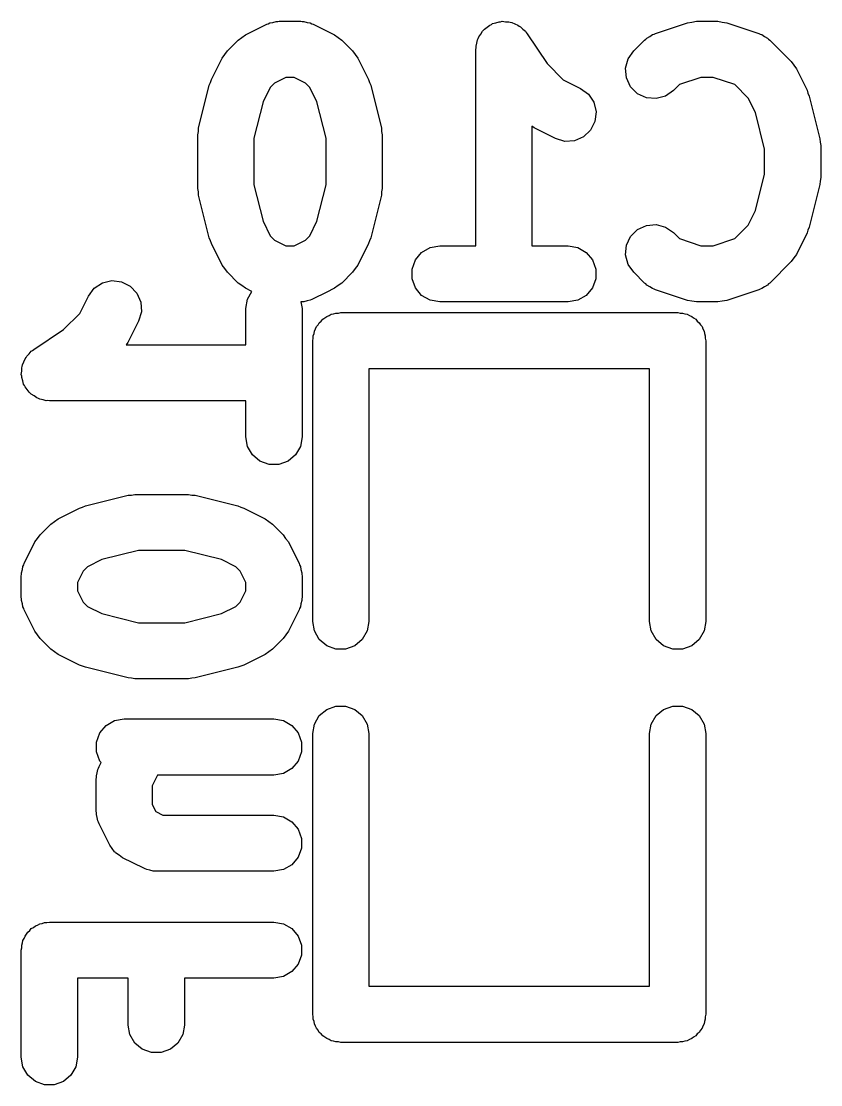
# Model space of a CAD drawing. Extents: x 25.3 to 49.5, y -85 to -25.3.
# Drawn here: x 35.644 to 37.452, y -61.119 to -58.713 of the extents above; entities that cross this region are included whole.
import ezdxf

# ---------------------------------------------------------------- set-up
doc = ezdxf.new("R2010")
doc.units = 0
doc.header["$MEASUREMENT"] = 0
doc.layers.add('BLACK', color=7, linetype='CONTINUOUS')

msp = doc.modelspace()

# ---------------------------------------------------------------- linework, layer by layer
at = {"layer": 'Black'}
for p, q in [((36.1505, -58.7442), (36.1989, -58.72)), ((36.1989, -58.72), (36.2024, -58.719)), ((36.2024, -58.719), (36.2056, -58.7171)), ((36.2056, -58.7171), (36.2129, -58.7158)), ((36.2129, -58.7158), (36.22, -58.7137)), ((36.22, -58.7137), (36.2237, -58.7139)), ((36.2237, -58.7139), (36.2273, -58.7133)), ((36.2273, -58.7133), (36.2757, -58.7133)), ((36.2757, -58.7133), (36.2793, -58.7139)), ((36.2793, -58.7139), (36.2829, -58.7137)), ((36.2829, -58.7137), (36.2901, -58.7158)), ((36.2901, -58.7158), (36.2974, -58.7171)), ((36.2974, -58.7171), (36.3006, -58.719)), ((36.3006, -58.719), (36.3041, -58.72)), ((36.3041, -58.72), (36.3525, -58.7442)), ((36.6914, -58.7309), (36.6977, -58.7267)), ((36.6977, -58.7267), (36.7036, -58.7218)), ((36.7036, -58.7218), (36.7069, -58.7206)), ((36.7069, -58.7206), (36.7098, -58.7187)), ((36.7098, -58.7187), (36.7172, -58.7169)), ((36.7172, -58.7169), (36.7243, -58.7143)), ((36.7243, -58.7143), (36.7278, -58.7143)), ((36.7278, -58.7143), (36.7312, -58.7134)), ((36.7312, -58.7134), (36.7388, -58.7143)), ((36.7388, -58.7143), (36.7463, -58.7143)), ((36.7463, -58.7143), (36.7496, -58.7155)), ((36.7496, -58.7155), (36.7531, -58.7159)), ((36.7531, -58.7159), (36.7599, -58.7192)), ((36.7599, -58.7192), (36.7671, -58.7218)), ((36.7671, -58.7218), (36.7698, -58.7241)), ((36.7698, -58.7241), (36.7729, -58.7256)), ((36.7729, -58.7256), (36.7781, -58.7311)), ((37.0781, -58.7408), (37.1507, -58.7166)), ((37.1507, -58.7166), (37.1607, -58.7151)), ((37.1607, -58.7151), (37.1707, -58.7133)), ((37.1707, -58.7133), (37.2191, -58.7133)), ((37.2191, -58.7133), (37.2291, -58.7151)), ((37.2291, -58.7151), (37.2392, -58.7166)), ((37.2392, -58.7166), (37.3118, -58.7408)), ((36.134, -58.7561), (36.1424, -58.7503)), ((36.1424, -58.7503), (36.1505, -58.7442)), ((36.3525, -58.7442), (36.3606, -58.7503)), ((36.3606, -58.7503), (36.369, -58.7561)), ((36.6756, -58.7551), (36.6774, -58.752)), ((36.6774, -58.752), (36.6784, -58.7487)), ((36.6784, -58.7487), (36.6829, -58.7426)), ((36.6829, -58.7426), (36.6867, -58.736)), ((36.6867, -58.736), (36.6894, -58.7337)), ((36.6894, -58.7337), (36.6914, -58.7309)), ((36.7781, -58.7311), (36.7839, -58.736)), ((36.7839, -58.736), (36.7857, -58.739)), ((36.7857, -58.739), (36.7881, -58.7416)), ((36.7881, -58.7416), (36.833, -58.8089)), ((37.0533, -58.7561), (37.0563, -58.754)), ((37.0563, -58.754), (37.0587, -58.7513)), ((37.0587, -58.7513), (37.0652, -58.7477)), ((37.0652, -58.7477), (37.0713, -58.7434)), ((37.0713, -58.7434), (37.0749, -58.7425)), ((37.0749, -58.7425), (37.0781, -58.7408)), ((37.3118, -58.7408), (37.315, -58.7425)), ((37.315, -58.7425), (37.3185, -58.7434)), ((37.3185, -58.7434), (37.3246, -58.7477)), ((37.3246, -58.7477), (37.3312, -58.7513)), ((37.3312, -58.7513), (37.3336, -58.754)), ((37.3336, -58.754), (37.3366, -58.7561)), ((36.1098, -58.7803), (36.134, -58.7561)), ((36.369, -58.7561), (36.3932, -58.7803)), ((36.6718, -58.7768), (36.6724, -58.7733)), ((36.6718, -59.2213), (36.6718, -58.7768)), ((36.6722, -58.7698), (36.6743, -58.7626)), ((36.6724, -58.7733), (36.6722, -58.7698)), ((36.6743, -58.7626), (36.6756, -58.7551)), ((37.0291, -58.7803), (37.0533, -58.7561)), ((37.3366, -58.7561), (37.385, -58.8045)), ((36.0737, -58.8452), (36.0979, -58.7968)), ((36.0979, -58.7968), (36.104, -58.7886)), ((36.104, -58.7886), (36.1098, -58.7803)), ((36.3932, -58.7803), (36.399, -58.7886)), ((36.399, -58.7886), (36.4051, -58.7968)), ((36.4051, -58.7968), (36.4292, -58.8452)), ((37.0107, -58.8197), (37.0164, -58.7984)), ((37.0164, -58.7984), (37.0291, -58.7803)), ((36.833, -58.8089), (36.8697, -58.8456)), ((37.0126, -58.8416), (37.0107, -58.8197)), ((37.385, -58.8045), (37.3908, -58.8128)), ((37.3908, -58.8128), (37.3969, -58.821)), ((37.3969, -58.821), (37.4211, -58.8694)), ((36.0718, -58.8518), (36.0737, -58.8452)), ((36.2423, -58.8403), (36.2165, -58.8532)), ((36.2607, -58.8403), (36.2423, -58.8403)), ((36.2865, -58.8532), (36.2607, -58.8403)), ((36.4292, -58.8452), (36.4312, -58.8518)), ((36.8697, -58.8456), (36.9088, -58.8652)), ((37.022, -58.8616), (37.0126, -58.8416)), ((37.181, -58.8403), (37.1325, -58.8565)), ((37.2088, -58.8403), (37.181, -58.8403)), ((37.2574, -58.8565), (37.2088, -58.8403)), ((36.0447, -58.9549), (36.0689, -58.8582)), ((36.0689, -58.8582), (36.0718, -58.8518)), ((36.2069, -58.8628), (36.1905, -58.8957)), ((36.2165, -58.8532), (36.2069, -58.8628)), ((36.2961, -58.8628), (36.2865, -58.8532)), ((36.3125, -58.8957), (36.2961, -58.8628)), ((36.4312, -58.8518), (36.4341, -58.8582)), ((36.4341, -58.8582), (36.4582, -58.9549)), ((36.9088, -58.8652), (36.9266, -58.8783)), ((37.0375, -58.8772), (37.022, -58.8616)), ((37.1189, -58.8701), (37.1008, -58.8827)), ((37.1325, -58.8565), (37.1189, -58.8701)), ((37.2879, -58.887), (37.2574, -58.8565)), ((37.4211, -58.8694), (37.423, -58.876)), ((36.1905, -58.8957), (36.1699, -58.9781)), ((36.3331, -58.9781), (36.3125, -58.8957)), ((36.9266, -58.8783), (36.9387, -58.8967)), ((36.9387, -58.8967), (36.9438, -58.9181)), ((37.0575, -58.8865), (37.0375, -58.8772)), ((37.0795, -58.8884), (37.0575, -58.8865)), ((37.1008, -58.8827), (37.0795, -58.8884)), ((37.3043, -58.9199), (37.2879, -58.887)), ((37.423, -58.876), (37.4259, -58.8824)), ((37.4259, -58.8824), (37.4501, -58.9791)), ((36.9438, -58.9181), (36.9413, -58.9401)), ((37.3249, -59.0023), (37.3043, -58.9199)), ((36.9413, -58.9401), (36.9314, -58.9598)), ((36.0429, -58.9703), (36.0442, -58.9627)), ((36.0429, -59.0913), (36.0429, -58.9703)), ((36.0442, -58.9627), (36.0447, -58.9549)), ((36.4582, -58.9549), (36.4588, -58.9627)), ((36.4588, -58.9627), (36.4601, -58.9703)), ((36.4601, -58.9703), (36.4601, -59.0913)), ((36.8037, -58.9546), (36.7988, -58.9509)), ((36.7988, -58.9509), (36.7988, -59.2213)), ((36.852, -58.9787), (36.8037, -58.9546)), ((36.9314, -58.9598), (36.9154, -58.9749)), ((36.1699, -58.9781), (36.1699, -59.0835)), ((36.3331, -59.0835), (36.3331, -58.9781)), ((36.8732, -58.985), (36.852, -58.9787)), ((36.8952, -58.9837), (36.8732, -58.985)), ((36.9154, -58.9749), (36.8952, -58.9837)), ((37.4501, -58.9791), (37.4506, -58.9869)), ((37.4506, -58.9869), (37.4519, -58.9945)), ((37.4519, -58.9945), (37.4519, -59.0671)), ((37.3249, -59.0593), (37.3249, -59.0023)), ((37.3043, -59.1417), (37.3249, -59.0593)), ((37.4519, -59.0671), (37.4506, -59.0747)), ((36.0442, -59.0989), (36.0429, -59.0913)), ((36.1699, -59.0835), (36.1905, -59.1659)), ((36.3125, -59.1659), (36.3331, -59.0835)), ((36.4601, -59.0913), (36.4588, -59.0989)), ((37.4501, -59.0825), (37.4259, -59.1793)), ((37.4506, -59.0747), (37.4501, -59.0825)), ((36.0447, -59.1067), (36.0442, -59.0989)), ((36.0689, -59.2034), (36.0447, -59.1067)), ((36.4582, -59.1067), (36.4341, -59.2034)), ((36.4588, -59.0989), (36.4582, -59.1067)), ((37.2879, -59.1746), (37.3043, -59.1417)), ((36.1905, -59.1659), (36.2069, -59.1988)), ((36.2961, -59.1988), (36.3125, -59.1659)), ((37.022, -59.2), (37.0375, -59.1844)), ((37.0375, -59.1844), (37.0575, -59.1751)), ((37.0575, -59.1751), (37.0795, -59.1732)), ((37.0795, -59.1732), (37.1008, -59.1789)), ((37.1008, -59.1789), (37.1189, -59.1915)), ((37.2574, -59.2051), (37.2879, -59.1746)), ((37.423, -59.1856), (37.4211, -59.1923)), ((37.4259, -59.1793), (37.423, -59.1856)), ((36.0718, -59.2098), (36.0689, -59.2034)), ((36.0737, -59.2164), (36.0718, -59.2098)), ((36.2069, -59.1988), (36.2165, -59.2084)), ((36.2165, -59.2084), (36.2423, -59.2213)), ((36.2607, -59.2213), (36.2865, -59.2084)), ((36.2865, -59.2084), (36.2961, -59.1988)), ((36.4312, -59.2098), (36.4292, -59.2164)), ((36.4341, -59.2034), (36.4312, -59.2098)), ((37.0126, -59.22), (37.022, -59.2)), ((37.1189, -59.1915), (37.1325, -59.2051)), ((37.1325, -59.2051), (37.181, -59.2213)), ((37.2088, -59.2213), (37.2574, -59.2051)), ((37.4211, -59.1923), (37.3969, -59.2406)), ((36.0979, -59.2648), (36.0737, -59.2164)), ((36.2423, -59.2213), (36.2607, -59.2213)), ((36.4292, -59.2164), (36.4051, -59.2648)), ((36.5493, -59.2362), (36.5684, -59.2251)), ((36.5684, -59.2251), (36.5902, -59.2213)), ((36.5902, -59.2213), (36.6718, -59.2213)), ((36.7988, -59.2213), (36.8804, -59.2213)), ((36.8804, -59.2213), (36.9022, -59.2251)), ((36.9022, -59.2251), (36.9213, -59.2362)), ((37.0107, -59.242), (37.0126, -59.22)), ((37.181, -59.2213), (37.2088, -59.2213)), ((36.5276, -59.2738), (36.5352, -59.2531)), ((36.5352, -59.2531), (36.5493, -59.2362)), ((36.9213, -59.2362), (36.9354, -59.2531)), ((36.9354, -59.2531), (36.943, -59.2738)), ((37.0164, -59.2633), (37.0107, -59.242)), ((37.385, -59.2571), (37.3366, -59.3055)), ((37.3908, -59.2488), (37.385, -59.2571)), ((37.3969, -59.2406), (37.3908, -59.2488)), ((36.104, -59.273), (36.0979, -59.2648)), ((36.1098, -59.2813), (36.104, -59.273)), ((36.134, -59.3055), (36.1098, -59.2813)), ((36.3932, -59.2813), (36.369, -59.3055)), ((36.399, -59.273), (36.3932, -59.2813)), ((36.4051, -59.2648), (36.399, -59.273)), ((36.5276, -59.2958), (36.5276, -59.2738)), ((36.943, -59.2738), (36.943, -59.2958)), ((37.0291, -59.2813), (37.0164, -59.2633)), ((37.0533, -59.3055), (37.0291, -59.2813)), ((35.8087, -59.3173), (35.8271, -59.3052)), ((35.8271, -59.3052), (35.8485, -59.3)), ((35.8485, -59.3), (35.8705, -59.3026)), ((35.8705, -59.3026), (35.8902, -59.3124)), ((36.1424, -59.3114), (36.134, -59.3055)), ((36.369, -59.3055), (36.3606, -59.3113)), ((36.5352, -59.3166), (36.5276, -59.2958)), ((36.943, -59.2958), (36.9354, -59.3166)), ((37.0563, -59.3076), (37.0533, -59.3055)), ((37.0587, -59.3104), (37.0563, -59.3076)), ((37.3336, -59.3076), (37.3312, -59.3104)), ((37.3366, -59.3055), (37.3336, -59.3076)), ((35.7956, -59.335), (35.8087, -59.3173)), ((35.8902, -59.3124), (35.9053, -59.3284)), ((35.9053, -59.3284), (35.9141, -59.3487)), ((36.1505, -59.3174), (36.1424, -59.3114)), ((36.1653, -59.3248), (36.1505, -59.3174)), ((36.1555, -59.3417), (36.1653, -59.3248)), ((36.3331, -59.3271), (36.3041, -59.3416)), ((36.3525, -59.3174), (36.3331, -59.3271)), ((36.3606, -59.3113), (36.3525, -59.3174)), ((36.5493, -59.3335), (36.5352, -59.3166)), ((36.9354, -59.3166), (36.9213, -59.3335)), ((37.0652, -59.3139), (37.0587, -59.3104)), ((37.0713, -59.3182), (37.0652, -59.3139)), ((37.0749, -59.3191), (37.0713, -59.3182)), ((37.0781, -59.3209), (37.0749, -59.3191)), ((37.1507, -59.3451), (37.0781, -59.3209)), ((37.3118, -59.3209), (37.2392, -59.3451)), ((37.315, -59.3191), (37.3118, -59.3209)), ((37.3185, -59.3182), (37.315, -59.3191)), ((37.3246, -59.3139), (37.3185, -59.3182)), ((37.3312, -59.3104), (37.3246, -59.3139)), ((35.776, -59.3742), (35.7956, -59.335)), ((35.9141, -59.3487), (35.9154, -59.3707)), ((36.1517, -59.3634), (36.1555, -59.3417)), ((36.2793, -59.3477), (36.276, -59.3482)), ((36.276, -59.3482), (36.2787, -59.3634)), ((36.2829, -59.3479), (36.2793, -59.3477)), ((36.2901, -59.3458), (36.2829, -59.3479)), ((36.2974, -59.3445), (36.2901, -59.3458)), ((36.3006, -59.3426), (36.2974, -59.3445)), ((36.3041, -59.3416), (36.3006, -59.3426)), ((36.5684, -59.3445), (36.5493, -59.3335)), ((36.5902, -59.3483), (36.5684, -59.3445)), ((36.8804, -59.3483), (36.5902, -59.3483)), ((36.9022, -59.3445), (36.8804, -59.3483)), ((36.9213, -59.3335), (36.9022, -59.3445)), ((37.1607, -59.3465), (37.1507, -59.3451)), ((37.1707, -59.3483), (37.1607, -59.3465)), ((37.2191, -59.3483), (37.1707, -59.3483)), ((37.2291, -59.3465), (37.2191, -59.3483)), ((37.2392, -59.3451), (37.2291, -59.3465)), ((35.7393, -59.4108), (35.776, -59.3742)), ((35.9154, -59.3707), (35.9091, -59.3918)), ((36.1517, -59.4451), (36.1517, -59.3634)), ((36.2787, -59.3634), (36.2787, -59.6537)), ((36.3346, -59.381), (36.3399, -59.3791)), ((36.3399, -59.3791), (36.3447, -59.3763)), ((36.3447, -59.3763), (36.3501, -59.3754)), ((36.3501, -59.3754), (36.3554, -59.3735)), ((36.3554, -59.3735), (36.3609, -59.3735)), ((36.3609, -59.3735), (36.3664, -59.3725)), ((36.3664, -59.3725), (37.1284, -59.3725)), ((37.1284, -59.3725), (37.1339, -59.3735)), ((37.1339, -59.3735), (37.1394, -59.3735)), ((37.1394, -59.3735), (37.1446, -59.3754)), ((37.1446, -59.3754), (37.1501, -59.3763)), ((37.1501, -59.3763), (37.1549, -59.3791)), ((37.1549, -59.3791), (37.1602, -59.381)), ((35.9091, -59.3918), (35.885, -59.4402)), ((36.3114, -59.4042), (36.315, -59.4)), ((36.315, -59.4), (36.3178, -59.3952)), ((36.3178, -59.3952), (36.322, -59.3916)), ((36.322, -59.3916), (36.3256, -59.3874)), ((36.3256, -59.3874), (36.3304, -59.3846)), ((36.3304, -59.3846), (36.3346, -59.381)), ((37.1602, -59.381), (37.1644, -59.3846)), ((37.1644, -59.3846), (37.1692, -59.3874)), ((37.1692, -59.3874), (37.1728, -59.3916)), ((37.1728, -59.3916), (37.177, -59.3952)), ((37.177, -59.3952), (37.1798, -59.4)), ((37.1798, -59.4), (37.1834, -59.4042)), ((35.672, -59.4557), (35.7393, -59.4108)), ((36.3039, -59.425), (36.3058, -59.4198)), ((36.3039, -59.4305), (36.3039, -59.425)), ((36.3058, -59.4198), (36.3067, -59.4143)), ((36.3067, -59.4143), (36.3095, -59.4095)), ((36.3095, -59.4095), (36.3114, -59.4042)), ((37.1834, -59.4042), (37.1853, -59.4095)), ((37.1853, -59.4095), (37.1881, -59.4143)), ((37.1881, -59.4143), (37.189, -59.4198)), ((37.189, -59.4198), (37.1909, -59.425)), ((37.1909, -59.425), (37.1909, -59.4305)), ((35.885, -59.4402), (35.8813, -59.4451)), ((35.8813, -59.4451), (36.1517, -59.4451)), ((36.3029, -59.436), (36.3039, -59.4305)), ((36.3029, -60.071), (36.3029, -59.436)), ((37.1909, -59.4305), (37.1919, -59.436)), ((37.1919, -59.436), (37.1919, -60.071)), ((35.6522, -59.4768), (35.6545, -59.4741)), ((35.6545, -59.4741), (35.656, -59.471)), ((35.656, -59.471), (35.6615, -59.4657)), ((35.6615, -59.4657), (35.6664, -59.4599)), ((35.6664, -59.4599), (35.6694, -59.4582)), ((35.6694, -59.4582), (35.672, -59.4557)), ((35.6447, -59.4975), (35.6459, -59.4942)), ((35.6447, -59.5051), (35.6447, -59.4975)), ((35.6459, -59.4942), (35.6463, -59.4907)), ((35.6463, -59.4907), (35.6496, -59.4839)), ((35.6496, -59.4839), (35.6522, -59.4768)), ((37.0649, -59.4995), (36.4299, -59.4995)), ((36.4299, -59.4995), (36.4299, -60.071)), ((37.0649, -60.071), (37.0649, -59.4995)), ((35.6438, -59.5127), (35.6447, -59.5051)), ((35.6447, -59.5161), (35.6438, -59.5127)), ((35.6447, -59.5196), (35.6447, -59.5161)), ((35.6473, -59.5267), (35.6447, -59.5196)), ((35.6491, -59.5341), (35.6473, -59.5267)), ((35.651, -59.537), (35.6491, -59.5341)), ((35.6522, -59.5403), (35.651, -59.537)), ((35.6571, -59.5461), (35.6522, -59.5403)), ((35.6613, -59.5524), (35.6571, -59.5461)), ((35.6641, -59.5545), (35.6613, -59.5524)), ((35.6664, -59.5572), (35.6641, -59.5545)), ((35.673, -59.561), (35.6664, -59.5572)), ((35.6791, -59.5655), (35.673, -59.561)), ((35.6824, -59.5665), (35.6791, -59.5655)), ((35.6855, -59.5682), (35.6824, -59.5665)), ((35.693, -59.5696), (35.6855, -59.5682)), ((35.7002, -59.5717), (35.693, -59.5696)), ((35.7037, -59.5715), (35.7002, -59.5717)), ((35.7072, -59.5721), (35.7037, -59.5715)), ((36.1517, -59.5721), (35.7072, -59.5721)), ((36.1517, -59.6537), (36.1517, -59.5721)), ((36.1555, -59.6754), (36.1517, -59.6537)), ((36.2787, -59.6537), (36.2749, -59.6754)), ((36.1666, -59.6945), (36.1555, -59.6754)), ((36.2749, -59.6754), (36.2639, -59.6945)), ((36.1835, -59.7087), (36.1666, -59.6945)), ((36.2042, -59.7162), (36.1835, -59.7087)), ((36.2262, -59.7162), (36.2042, -59.7162)), ((36.247, -59.7087), (36.2262, -59.7162)), ((36.2639, -59.6945), (36.247, -59.7087)), ((35.7886, -59.8098), (35.8853, -59.7856)), ((35.8853, -59.7856), (35.8931, -59.7851)), ((35.8931, -59.7851), (35.9007, -59.7837)), ((35.9007, -59.7837), (36.0217, -59.7837)), ((36.0217, -59.7837), (36.0293, -59.7851)), ((36.0293, -59.7851), (36.0371, -59.7856)), ((36.0371, -59.7856), (36.1338, -59.8098)), ((35.7756, -59.8146), (35.7822, -59.8127)), ((35.7822, -59.8127), (35.7886, -59.8098)), ((36.1338, -59.8098), (36.1402, -59.8127)), ((36.1402, -59.8127), (36.1468, -59.8146)), ((35.7272, -59.8388), (35.7756, -59.8146)), ((36.1468, -59.8146), (36.1952, -59.8388)), ((35.6865, -59.8749), (35.7107, -59.8507)), ((35.7107, -59.8507), (35.719, -59.8449)), ((35.719, -59.8449), (35.7272, -59.8388)), ((36.1952, -59.8388), (36.2034, -59.8449)), ((36.2034, -59.8449), (36.2117, -59.8507)), ((36.2117, -59.8507), (36.2359, -59.8749)), ((35.6746, -59.8914), (35.6807, -59.8832)), ((35.6807, -59.8832), (35.6865, -59.8749)), ((36.2359, -59.8749), (36.2417, -59.8832)), ((36.2417, -59.8832), (36.2478, -59.8914)), ((35.6504, -59.9398), (35.6746, -59.8914)), ((36.2478, -59.8914), (36.272, -59.9398)), ((35.8261, -59.9313), (35.7932, -59.9478)), ((35.9085, -59.9107), (35.8261, -59.9313)), ((36.0139, -59.9107), (35.9085, -59.9107)), ((36.0963, -59.9313), (36.0139, -59.9107)), ((36.1292, -59.9478), (36.0963, -59.9313)), ((35.6441, -59.9609), (35.6462, -59.9538)), ((35.6462, -59.9538), (35.6475, -59.9465)), ((35.6475, -59.9465), (35.6494, -59.9433)), ((35.6494, -59.9433), (35.6504, -59.9398)), ((35.7836, -59.9574), (35.7707, -59.9832)), ((35.7932, -59.9478), (35.7836, -59.9574)), ((36.1388, -59.9574), (36.1292, -59.9478)), ((36.1517, -59.9832), (36.1388, -59.9574)), ((36.272, -59.9398), (36.273, -59.9433)), ((36.273, -59.9433), (36.2749, -59.9465)), ((36.2749, -59.9465), (36.2762, -59.9538)), ((36.2762, -59.9538), (36.2783, -59.9609)), ((35.6437, -59.9682), (35.6443, -59.9646)), ((35.6437, -60.0166), (35.6437, -59.9682)), ((35.6443, -59.9646), (35.6441, -59.9609)), ((36.2783, -59.9609), (36.2781, -59.9646)), ((36.2781, -59.9646), (36.2787, -59.9682)), ((36.2787, -59.9682), (36.2787, -60.0166)), ((35.7707, -59.9832), (35.7707, -60.0016)), ((35.7707, -60.0016), (35.7836, -60.0273)), ((36.1388, -60.0273), (36.1517, -60.0016)), ((36.1517, -60.0016), (36.1517, -59.9832)), ((35.6443, -60.0202), (35.6437, -60.0166)), ((35.6441, -60.0238), (35.6443, -60.0202)), ((35.6462, -60.031), (35.6441, -60.0238)), ((35.7836, -60.0273), (35.7932, -60.037)), ((36.1292, -60.037), (36.1388, -60.0273)), ((36.2783, -60.0238), (36.2762, -60.031)), ((36.2787, -60.0166), (36.2781, -60.0202)), ((36.2781, -60.0202), (36.2783, -60.0238)), ((35.6475, -60.0383), (35.6462, -60.031)), ((35.6494, -60.0415), (35.6475, -60.0383)), ((35.6504, -60.045), (35.6494, -60.0415)), ((35.6746, -60.0933), (35.6504, -60.045)), ((35.7932, -60.037), (35.8261, -60.0534)), ((35.8261, -60.0534), (35.9085, -60.074)), ((36.0139, -60.074), (36.0963, -60.0534)), ((36.0963, -60.0534), (36.1292, -60.037)), ((36.272, -60.045), (36.2478, -60.0934)), ((36.273, -60.0415), (36.272, -60.045)), ((36.2749, -60.0383), (36.273, -60.0415)), ((36.2762, -60.031), (36.2749, -60.0383)), ((35.9085, -60.074), (36.0139, -60.074)), ((36.3067, -60.0927), (36.3029, -60.071)), ((36.4299, -60.071), (36.4261, -60.0927)), ((37.0687, -60.0927), (37.0649, -60.071)), ((37.1919, -60.071), (37.1881, -60.0927)), ((35.6807, -60.1015), (35.6746, -60.0933)), ((35.6865, -60.1099), (35.6807, -60.1015)), ((36.2418, -60.1015), (36.2359, -60.1099)), ((36.2478, -60.0934), (36.2418, -60.1015)), ((36.3178, -60.1118), (36.3067, -60.0927)), ((36.4261, -60.0927), (36.415, -60.1118)), ((37.0798, -60.1118), (37.0687, -60.0927)), ((37.1881, -60.0927), (37.177, -60.1118)), ((35.7107, -60.134), (35.6865, -60.1099)), ((36.2359, -60.1099), (36.2117, -60.134)), ((36.3346, -60.126), (36.3178, -60.1118)), ((36.415, -60.1118), (36.3982, -60.126)), ((37.0966, -60.126), (37.0798, -60.1118)), ((37.177, -60.1118), (37.1602, -60.126)), ((35.719, -60.1399), (35.7107, -60.134)), ((35.7272, -60.1459), (35.719, -60.1399)), ((35.7756, -60.1701), (35.7272, -60.1459)), ((36.1952, -60.1459), (36.1517, -60.1677)), ((36.2034, -60.1399), (36.1952, -60.1459)), ((36.2117, -60.134), (36.2034, -60.1399)), ((36.3554, -60.1335), (36.3346, -60.126)), ((36.3774, -60.1335), (36.3554, -60.1335)), ((36.3982, -60.126), (36.3774, -60.1335)), ((37.1174, -60.1335), (37.0966, -60.126)), ((37.1394, -60.1335), (37.1174, -60.1335)), ((37.1602, -60.126), (37.1394, -60.1335)), ((35.7822, -60.1721), (35.7756, -60.1701)), ((35.7886, -60.1749), (35.7822, -60.1721)), ((36.1402, -60.1721), (36.1338, -60.1749)), ((36.1468, -60.1701), (36.1402, -60.1721)), ((36.1517, -60.1677), (36.1468, -60.1701)), ((35.8853, -60.1991), (35.7886, -60.1749)), ((36.1338, -60.1749), (36.0371, -60.1991)), ((35.8931, -60.1997), (35.8853, -60.1991)), ((35.9007, -60.201), (35.8931, -60.1997)), ((36.0217, -60.201), (35.9007, -60.201)), ((36.0293, -60.1997), (36.0217, -60.201)), ((36.0371, -60.1991), (36.0293, -60.1997)), ((36.3178, -60.2842), (36.3346, -60.27)), ((36.3346, -60.27), (36.3554, -60.2625)), ((36.3554, -60.2625), (36.3774, -60.2625)), ((36.3774, -60.2625), (36.3982, -60.27)), ((36.3982, -60.27), (36.415, -60.2842)), ((37.0798, -60.2842), (37.0966, -60.27)), ((37.0966, -60.27), (37.1174, -60.2625)), ((37.1174, -60.2625), (37.1394, -60.2625)), ((37.1394, -60.2625), (37.1602, -60.27)), ((37.1602, -60.27), (37.177, -60.2842)), ((35.8548, -60.2956), (35.8765, -60.2917)), ((35.8765, -60.2917), (36.2152, -60.2917)), ((36.2152, -60.2917), (36.2369, -60.2956)), ((36.3067, -60.3033), (36.3178, -60.2842)), ((36.415, -60.2842), (36.4261, -60.3033)), ((37.0687, -60.3033), (37.0798, -60.2842)), ((37.177, -60.2842), (37.1881, -60.3033)), ((35.8215, -60.3235), (35.8357, -60.3066)), ((35.8357, -60.3066), (35.8548, -60.2956)), ((36.2369, -60.2956), (36.256, -60.3066)), ((36.256, -60.3066), (36.2702, -60.3235)), ((36.3029, -60.325), (36.3067, -60.3033)), ((36.4261, -60.3033), (36.4299, -60.325)), ((37.0649, -60.325), (37.0687, -60.3033)), ((37.1881, -60.3033), (37.1919, -60.325)), ((35.814, -60.3442), (35.8215, -60.3235)), ((36.2702, -60.3235), (36.2777, -60.3442)), ((36.3029, -60.96), (36.3029, -60.325)), ((36.4299, -60.325), (36.4299, -60.8965)), ((37.0649, -60.8965), (37.0649, -60.325)), ((37.1919, -60.325), (37.1919, -60.96)), ((35.814, -60.3663), (35.814, -60.3442)), ((35.8215, -60.387), (35.814, -60.3663)), ((36.2777, -60.3663), (36.2702, -60.387)), ((36.2777, -60.3442), (36.2777, -60.3663)), ((35.8197, -60.3994), (35.8243, -60.3903)), ((35.8243, -60.3903), (35.8215, -60.387)), ((36.2702, -60.387), (36.256, -60.4039)), ((35.8135, -60.4205), (35.8156, -60.4134)), ((35.8156, -60.4134), (35.8169, -60.4061)), ((35.8169, -60.4061), (35.8187, -60.4029)), ((35.8187, -60.4029), (35.8197, -60.3994)), ((36.256, -60.4039), (36.2369, -60.4149)), ((35.813, -60.4278), (35.8137, -60.4242)), ((35.813, -60.5004), (35.813, -60.4278)), ((35.8137, -60.4242), (35.8135, -60.4205)), ((35.9521, -60.4187), (35.94, -60.4428)), ((36.2152, -60.4187), (35.9521, -60.4187)), ((36.2369, -60.4149), (36.2152, -60.4187)), ((35.94, -60.4428), (35.94, -60.4854)), ((35.94, -60.4854), (35.9481, -60.5014)), ((35.8137, -60.504), (35.813, -60.5004)), ((35.8135, -60.5076), (35.8137, -60.504)), ((35.8156, -60.5148), (35.8135, -60.5076)), ((35.9481, -60.5014), (35.9641, -60.5095)), ((35.9641, -60.5095), (36.2152, -60.5095)), ((36.2152, -60.5095), (36.2369, -60.5133)), ((35.8169, -60.5221), (35.8156, -60.5148)), ((35.8187, -60.5253), (35.8169, -60.5221)), ((35.8197, -60.5288), (35.8187, -60.5253)), ((35.8439, -60.5772), (35.8197, -60.5288)), ((36.2369, -60.5133), (36.256, -60.5243)), ((36.256, -60.5243), (36.2702, -60.5412)), ((36.2702, -60.5412), (36.2777, -60.5619)), ((35.8495, -60.5846), (35.8439, -60.5772)), ((36.2777, -60.5619), (36.2777, -60.584)), ((35.8546, -60.5924), (35.8495, -60.5846)), ((35.856, -60.5935), (35.8546, -60.5924)), ((35.8571, -60.5949), (35.856, -60.5935)), ((35.8648, -60.6), (35.8571, -60.5949)), ((35.8723, -60.6056), (35.8648, -60.6)), ((35.9207, -60.6297), (35.8723, -60.6056)), ((36.2702, -60.6047), (36.256, -60.6216)), ((36.2777, -60.584), (36.2702, -60.6047)), ((35.9242, -60.6308), (35.9207, -60.6297)), ((35.9274, -60.6326), (35.9242, -60.6308)), ((36.256, -60.6216), (36.2369, -60.6326)), ((35.9347, -60.6339), (35.9274, -60.6326)), ((35.9419, -60.636), (35.9347, -60.6339)), ((35.9455, -60.6358), (35.9419, -60.636)), ((35.9491, -60.6365), (35.9455, -60.6358)), ((36.2152, -60.6365), (35.9491, -60.6365)), ((36.2369, -60.6326), (36.2152, -60.6365)), ((35.7017, -60.7523), (35.7072, -60.7514)), ((35.7072, -60.7514), (36.2152, -60.7514)), ((36.2152, -60.7514), (36.2369, -60.7552)), ((35.6558, -60.7788), (35.6586, -60.774)), ((35.6586, -60.774), (35.6628, -60.7705)), ((35.6628, -60.7705), (35.6664, -60.7662)), ((35.6664, -60.7662), (35.6712, -60.7634)), ((35.6712, -60.7634), (35.6755, -60.7599)), ((35.6755, -60.7599), (35.6807, -60.758)), ((35.6807, -60.758), (35.6855, -60.7552)), ((35.6855, -60.7552), (35.691, -60.7542)), ((35.691, -60.7542), (35.6962, -60.7523)), ((35.6962, -60.7523), (35.7017, -60.7523)), ((36.2369, -60.7552), (36.256, -60.7662)), ((36.256, -60.7662), (36.2702, -60.7831)), ((35.6447, -60.8038), (35.6466, -60.7986)), ((35.6466, -60.7986), (35.6475, -60.7931)), ((35.6475, -60.7931), (35.6503, -60.7883)), ((35.6503, -60.7883), (35.6522, -60.7831)), ((35.6522, -60.7831), (35.6558, -60.7788)), ((36.2702, -60.7831), (36.2777, -60.8038)), ((35.6437, -60.8149), (35.6447, -60.8094)), ((35.6437, -61.0568), (35.6437, -60.8149)), ((35.6447, -60.8094), (35.6447, -60.8038)), ((36.2777, -60.8038), (36.2777, -60.8259)), ((36.2702, -60.8466), (36.256, -60.8635)), ((36.2777, -60.8259), (36.2702, -60.8466)), ((36.256, -60.8635), (36.2369, -60.8745)), ((35.8856, -60.8784), (35.7707, -60.8784)), ((35.7707, -60.8784), (35.7707, -61.0568)), ((35.8856, -60.9842), (35.8856, -60.8784)), ((36.2152, -60.8784), (36.0126, -60.8784)), ((36.0126, -60.8784), (36.0126, -60.9842)), ((36.2369, -60.8745), (36.2152, -60.8784)), ((36.4299, -60.8965), (37.0649, -60.8965)), ((36.3039, -60.9655), (36.3029, -60.96)), ((36.3039, -60.971), (36.3039, -60.9655)), ((37.1919, -60.96), (37.1909, -60.9655)), ((37.1909, -60.9655), (37.1909, -60.971)), ((35.8894, -61.0059), (35.8856, -60.9842)), ((36.0126, -60.9842), (36.0088, -61.0059)), ((36.3058, -60.9762), (36.3039, -60.971)), ((36.3067, -60.9817), (36.3058, -60.9762)), ((36.3095, -60.9865), (36.3067, -60.9817)), ((36.3114, -60.9917), (36.3095, -60.9865)), ((36.315, -60.996), (36.3114, -60.9917)), ((37.1834, -60.9917), (37.1798, -60.996)), ((37.1853, -60.9865), (37.1834, -60.9917)), ((37.1881, -60.9817), (37.1853, -60.9865)), ((37.189, -60.9762), (37.1881, -60.9817)), ((37.1909, -60.971), (37.189, -60.9762)), ((35.9005, -61.025), (35.8894, -61.0059)), ((36.0088, -61.0059), (35.9978, -61.025)), ((36.3178, -61.0008), (36.315, -60.996)), ((36.322, -61.0044), (36.3178, -61.0008)), ((36.3256, -61.0086), (36.322, -61.0044)), ((36.3304, -61.0114), (36.3256, -61.0086)), ((36.3346, -61.015), (36.3304, -61.0114)), ((36.3399, -61.0169), (36.3346, -61.015)), ((37.1602, -61.015), (37.1549, -61.0169)), ((37.1644, -61.0114), (37.1602, -61.015)), ((37.1692, -61.0086), (37.1644, -61.0114)), ((37.1728, -61.0044), (37.1692, -61.0086)), ((37.177, -61.0008), (37.1728, -61.0044)), ((37.1798, -60.996), (37.177, -61.0008)), ((35.9174, -61.0392), (35.9005, -61.025)), ((35.9381, -61.0467), (35.9174, -61.0392)), ((35.9809, -61.0392), (35.9601, -61.0467)), ((35.9978, -61.025), (35.9809, -61.0392)), ((36.3447, -61.0197), (36.3399, -61.0169)), ((36.3501, -61.0206), (36.3447, -61.0197)), ((36.3554, -61.0225), (36.3501, -61.0206)), ((36.3609, -61.0225), (36.3554, -61.0225)), ((36.3664, -61.0235), (36.3609, -61.0225)), ((37.1284, -61.0235), (36.3664, -61.0235)), ((37.1339, -61.0225), (37.1284, -61.0235)), ((37.1394, -61.0225), (37.1339, -61.0225)), ((37.1446, -61.0206), (37.1394, -61.0225)), ((37.1501, -61.0197), (37.1446, -61.0206)), ((37.1549, -61.0169), (37.1501, -61.0197)), ((35.6475, -61.0785), (35.6437, -61.0568)), ((35.7707, -61.0568), (35.7669, -61.0785)), ((35.9601, -61.0467), (35.9381, -61.0467)), ((35.6586, -61.0976), (35.6475, -61.0785)), ((35.7669, -61.0785), (35.7559, -61.0976)), ((35.6755, -61.1118), (35.6586, -61.0976)), ((35.6962, -61.1193), (35.6755, -61.1118)), ((35.739, -61.1118), (35.7182, -61.1193)), ((35.7559, -61.0976), (35.739, -61.1118)), ((35.7182, -61.1193), (35.6962, -61.1193))]:
    msp.add_line(p, q, dxfattribs=at)

doc.saveas('drawing.dxf')
